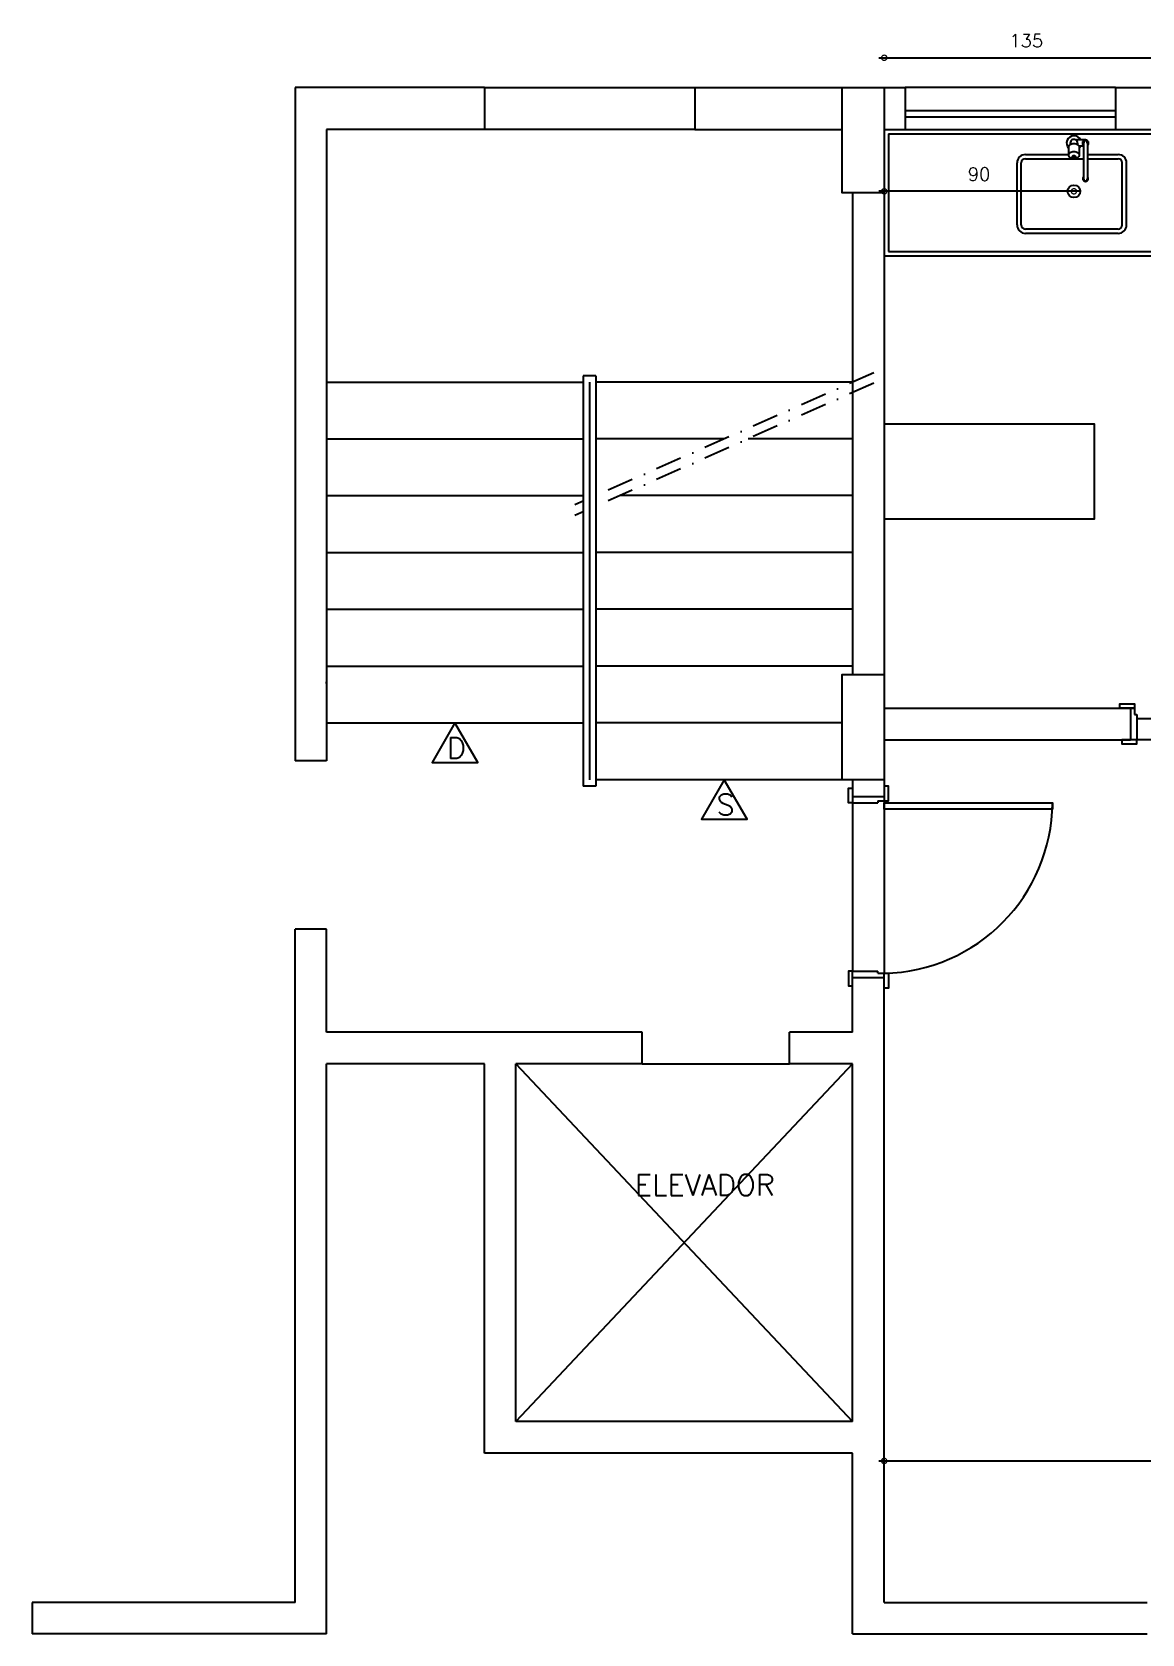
# Model space of a CAD drawing. Extents: x 126968 to 132038, y -1805 to 3860.
# Drawn here: x 127099 to 127627, y 2143 to 2904 of the extents above; entities that cross this region are included whole.
import ezdxf
from ezdxf.enums import TextEntityAlignment as Align

# ---------------------------------------------------------------- set-up
doc = ezdxf.new("R2010")
doc.units = 0
doc.header["$MEASUREMENT"] = 0
doc.header["$PDMODE"] = 3
doc.linetypes.add('DASHDOT', pattern=[1, 0.5, -0.25, 0, -0.25])
doc.layers.get('0').update_dxf_attribs({"linetype": 'CONTINUOUS'})
doc.layers.get('Defpoints').update_dxf_attribs({"linetype": 'CONTINUOUS'})
doc.layers.add('COTA', color=8, linetype='CONTINUOUS', lineweight=5)
for name, color, linetype in [('EIXO', 1, 'DASHDOT'), ('ESCR03', 3, 'CONTINUOUS'), ('PENA01', 1, 'CONTINUOUS'), ('PENA02', 2, 'CONTINUOUS'), ('PENA03', 3, 'CONTINUOUS'), ('PENA06', 6, 'CONTINUOUS')]:
    doc.layers.add(name, color=color, linetype=linetype)
doc.styles.add('ROMANS', font='ROMANS.SHX')
doc.styles.get("Standard").update_dxf_attribs({"font": 'romans.shx'})
doc.dimstyles.new('COTAS_1_25', dxfattribs={"dimscale": 25, "dimtxt": 0.25, "dimasz": 0.2, "dimexe": 0.1, "dimexo": 0.2, "dimgap": 0.2, "dimtad": 1, "dimdsep": 46, "dimtxsty": 'Standard', "dimblk1": 'DOTSMALL', "dimblk2": 'DOTSMALL', "dimsah": 1, "dimcen": 0.1, "dimdle": 0.1, "dimse1": 1, "dimse2": 1, "dimclrt": 2, "dimadec": 0, "dimazin": 0, "dimtfac": 1, "dimtmove": 2, "dimatfit": 3, "dimldrblk": 'DOTSMALL', "dimfxl": 1, "dimtolj": 1, "dimtzin": 0, "dimarcsym": 0})

# ---------------------------------------------------------------- blocks, each defined once
blk = doc.blocks.new('_DOTSMALL')
at = {"color": 0, "linetype": 'ByBlock', "const_width": 0.5}
blk.add_lwpolyline([(-0.0625, 0, 1), (0.0625, 0, 1)], format="xyb", close=True, dxfattribs=at)
blk = doc.blocks.new('*D273')
at = {"layer": 'COTA', "color": 0, "lineweight": -2, "transparency": 16777216}
blk.add_line((127501.93, 2892.24), (127641.93, 2892.24), dxfattribs=at)
at = {"layer": 'Defpoints', "color": 0, "transparency": 16777216}
for p in [(127639.43, 2892.24), (127504.43, 2858.13), (127639.43, 2858.13)]:
    blk.add_point(p, dxfattribs=at)
at = {"layer": 'COTA', "color": 0, "lineweight": -2, "transparency": 16777216, "xscale": 5, "yscale": 5, "zscale": 5, "rotation": 180}
blk.add_blockref('_DOTSMALL', (127504.43, 2892.24), dxfattribs=at)
at = {"layer": 'COTA', "color": 0, "lineweight": -2, "transparency": 16777216, "xscale": 5, "yscale": 5, "zscale": 5}
blk.add_blockref('_DOTSMALL', (127639.43, 2892.24), dxfattribs=at)
at = {"layer": 'COTA', "color": 2, "transparency": 16777216, "insert": (127571.93, 2900.37), "char_height": 6.25, "attachment_point": 5}
blk.add_mtext('\\A1;135', dxfattribs=at)
blk = doc.blocks.new('*D277')
at = {"layer": 'COTA', "color": 0, "lineweight": -2, "transparency": 16777216}
blk.add_line((127597.09, 2828.77), (127501.93, 2828.77), dxfattribs=at)
at = {"layer": 'Defpoints', "color": 0, "transparency": 16777216}
for p in [(127504.43, 2828.77), (127504.43, 2828.77), (127594.59, 2828.77)]:
    blk.add_point(p, dxfattribs=at)
at = {"layer": 'COTA', "color": 0, "lineweight": -2, "transparency": 16777216, "xscale": 5, "yscale": 5, "zscale": 5, "rotation": 180}
blk.add_blockref('_DOTSMALL', (127504.43, 2828.77), dxfattribs=at)
at = {"layer": 'COTA', "color": 0, "lineweight": -2, "transparency": 16777216, "xscale": 5, "yscale": 5, "zscale": 5}
blk.add_blockref('_DOTSMALL', (127594.59, 2828.77), dxfattribs=at)
at = {"layer": 'COTA', "color": 2, "transparency": 16777216, "insert": (127549.51, 2836.89), "char_height": 6.25, "attachment_point": 5}
blk.add_mtext('\\A1;90', dxfattribs=at)
blk = doc.blocks.new('*D302')
at = {"layer": 'COTA', "color": 0, "lineweight": -2, "transparency": 16777216}
blk.add_line((127501.93, 2225.36), (128005.43, 2225.36), dxfattribs=at)
at = {"layer": 'Defpoints', "color": 0, "transparency": 16777216}
for p in [(128002.93, 2225.36), (127504.43, 2158.13), (128002.93, 2158.13)]:
    blk.add_point(p, dxfattribs=at)
at = {"layer": 'COTA', "color": 0, "lineweight": -2, "transparency": 16777216, "xscale": 5, "yscale": 5, "zscale": 5, "rotation": 180}
blk.add_blockref('_DOTSMALL', (127504.43, 2225.36), dxfattribs=at)
at = {"layer": 'COTA', "color": 0, "lineweight": -2, "transparency": 16777216, "xscale": 5, "yscale": 5, "zscale": 5}
blk.add_blockref('_DOTSMALL', (128002.93, 2225.36), dxfattribs=at)
at = {"layer": 'COTA', "color": 2, "transparency": 16777216, "insert": (127753.68, 2233.48), "char_height": 6.25, "attachment_point": 5}
blk.add_mtext('\\A1;498.5', dxfattribs=at)

msp = doc.modelspace()

# ---------------------------------------------------------------- linework, layer by layer
for p, q in [((127592.093, 2849.739), (127592.093, 2845.979)), ((127592.843, 2851.701), (127592.843, 2851.002)), ((127600.093, 2853.201), (127595.739, 2853.201)), ((127596.343, 2851.701), (127596.343, 2851.002)), ((127599.093, 2850.201), (127597.006, 2850.201)), ((127597.093, 2849.739), (127597.093, 2845.979)), ((127599.093, 2851.701), (127599.093, 2834.701)), ((127601.093, 2851.701), (127601.093, 2834.701)), ((127567.593, 2812.767), (127567.593, 2842.267)), ((127569.593, 2812.767), (127569.593, 2842.267)), ((127571.593, 2846.267), (127592.126, 2846.267)), ((127571.593, 2844.267), (127599.093, 2844.267)), ((127601.093, 2846.267), (127615.593, 2846.267)), ((127601.093, 2844.267), (127615.593, 2844.267)), ((127617.593, 2812.767), (127617.593, 2842.267)), ((127619.593, 2812.767), (127619.593, 2842.267)), ((127615.593, 2810.767), (127571.593, 2810.767)), ((127615.593, 2808.767), (127571.593, 2808.767))]:
    msp.add_line(p, q)
msp.add_lwpolyline([(127592.093, 2849.739, -0.1332562), (127592.267, 2850.381, -0.1067563), (127592.825, 2850.989, -0.0828275), (127593.603, 2851.365, -0.0713517), (127594.593, 2851.507, -0.0713517), (127595.584, 2851.365, -0.0828275), (127596.361, 2850.989, -0.1067563), (127596.919, 2850.381, -0.1332562), (127597.093, 2849.739)], format="xyb")
for points in [[(127597.093, 2845.979, -0.1332562), (127596.919, 2845.337, -0.1067563), (127596.361, 2844.729, -0.0828275), (127595.584, 2844.353, -0.0713517), (127594.593, 2844.211, -0.0713517), (127593.603, 2844.353, -0.0828275), (127592.825, 2844.729, -0.1067563), (127592.267, 2845.337, -0.1332562), (127592.093, 2845.979, -0.1332562), (127592.267, 2846.621, -0.1067563), (127592.825, 2847.229, -0.0828275), (127593.603, 2847.605, -0.0713517), (127594.593, 2847.747, -0.0713517), (127595.584, 2847.605, -0.0828275), (127596.361, 2847.229, -0.1067563), (127596.919, 2846.621, -0.1332562)], [(127593.843, 2845.229, -0.1332562), (127593.895, 2845.422, -0.1067563), (127594.063, 2845.604, -0.0828275), (127594.296, 2845.717, -0.0713517), (127594.593, 2845.759, -0.0713517), (127594.89, 2845.717, -0.0828275), (127595.123, 2845.604, -0.1067563), (127595.291, 2845.422, -0.1332562), (127595.343, 2845.229, -0.1332562), (127595.291, 2845.036, -0.1067563), (127595.123, 2844.854, -0.0828275), (127594.89, 2844.741, -0.0713517), (127594.593, 2844.699, -0.0713517), (127594.296, 2844.741, -0.0828275), (127594.063, 2844.854, -0.1067563), (127593.895, 2845.036, -0.1332562)]]:
    msp.add_lwpolyline(points, format="xyb", close=True)
msp.add_circle((127594.593, 2828.767), 3)
for centre, radius, start, end in [((127594.593, 2851.701), 3.5, 25.376934, 224.415309), ((127594.593, 2851.701), 1.75, 65.380023, 180), ((127594.593, 2851.701), 1.75, 0, 58.997281), ((127594.593, 2851.701), 3.5, 315.584691, 334.623066), ((127600.093, 2851.701), 1.5, 311.810315, 228.189685), ((127600.093, 2851.701), 1, 359.999786, 179.999786), ((127571.593, 2842.267), 4, 90, 180), ((127571.593, 2842.267), 2, 90, 180), ((127615.593, 2842.267), 4, 0, 90), ((127615.593, 2842.267), 2, 0, 90), ((127600.093, 2834.701), 1.25, 143.130102, 36.869898), ((127600.093, 2834.701), 1, 179.999882, 359.999882), ((127571.593, 2812.767), 4, 180, 270), ((127571.593, 2812.767), 2, 180, 270), ((127615.593, 2812.767), 4, 270, 0), ((127615.593, 2812.767), 2, 270, 0)]:
    msp.add_arc(centre, radius, start, end)
at = {"layer": 'EIXO', "ltscale": 25}
for p, q in [((127499.429, 2742.555), (127357.429, 2679.702)), ((127499.429, 2737.555), (127357.429, 2674.702))]:
    msp.add_line(p, q, dxfattribs=at)
at = {"layer": 'PENA01'}
for p, q in [((127694.429, 2578.129), (127624.429, 2578.129)), ((127694.429, 2568.129), (127624.429, 2568.129)), ((127489.429, 2538.129), (127489.429, 2458.129)), ((127504.429, 2539.129), (127504.429, 2457.129)), ((127329.429, 2414.129), (127489.429, 2244.129)), ((127489.429, 2414.129), (127329.429, 2244.129)), ((127389.429, 2414.129), (127459.429, 2414.129))]:
    msp.add_line(p, q, dxfattribs=at)
for points in [[(127300.429, 2576.129), (127289.604, 2557.379), (127311.254, 2557.379)], [(127428.429, 2549.129), (127417.604, 2530.379), (127439.254, 2530.379)]]:
    msp.add_lwpolyline(points, close=True, dxfattribs=at)
msp.add_arc((127502.696, 2538.846), 81.736, 271.214962, 359.496777, dxfattribs=at)
at = {"layer": 'PENA02', "linetype": 'Continuous'}
for p, q in [((127314.429, 2878.129), (127414.429, 2878.129)), ((127314.429, 2878.129), (127414.429, 2878.129)), ((127614.429, 2878.129), (127514.429, 2878.129)), ((127614.429, 2878.129), (127514.429, 2878.129)), ((127614.429, 2878.129), (127514.429, 2878.129)), ((127414.429, 2858.129), (127314.429, 2858.129)), ((127414.429, 2858.129), (127314.429, 2858.129)), ((127514.429, 2858.129), (127614.429, 2858.129)), ((127514.429, 2858.129), (127614.429, 2858.129)), ((127514.429, 2858.129), (127614.429, 2858.129))]:
    msp.add_line(p, q, dxfattribs=at)
at = {"layer": 'PENA02'}
for p, q in [((127239.429, 2738.129), (127361.429, 2738.129)), ((127239.429, 2738.129), (127361.429, 2738.129)), ((127489.429, 2738.129), (127367.429, 2738.129)), ((127489.429, 2738.129), (127367.429, 2738.129)), ((127239.429, 2711.129), (127361.429, 2711.129)), ((127239.429, 2711.129), (127361.429, 2711.129)), ((127428.429, 2711.129), (127367.429, 2711.129)), ((127428.429, 2711.129), (127367.429, 2711.129)), ((127428.429, 2711.129), (127367.429, 2711.129)), ((127489.429, 2711.129), (127439.725, 2711.129)), ((127489.429, 2711.129), (127439.725, 2711.129)), ((127239.429, 2684.129), (127361.429, 2684.129)), ((127239.429, 2684.129), (127361.429, 2684.129)), ((127489.429, 2684.129), (127378.725, 2684.129)), ((127489.429, 2684.129), (127378.725, 2684.129)), ((127239.429, 2657.129), (127361.429, 2657.129)), ((127239.429, 2657.129), (127361.429, 2657.129)), ((127489.429, 2657.129), (127367.429, 2657.129)), ((127489.429, 2657.129), (127367.429, 2657.129)), ((127239.429, 2630.129), (127361.429, 2630.129)), ((127239.429, 2630.129), (127361.429, 2630.129)), ((127489.429, 2630.129), (127367.429, 2630.129)), ((127489.429, 2630.129), (127367.429, 2630.129)), ((127239.429, 2603.129), (127361.429, 2603.129)), ((127239.429, 2603.129), (127361.429, 2603.129)), ((127489.429, 2603.129), (127367.429, 2603.129)), ((127489.429, 2603.129), (127367.429, 2603.129)), ((127239.429, 2576.129), (127361.429, 2576.129)), ((127239.429, 2576.129), (127361.429, 2576.129)), ((127484.429, 2576.129), (127367.429, 2576.129)), ((127484.429, 2576.129), (127367.429, 2576.129)), ((127484.429, 2549.129), (127367.429, 2549.129)), ((127484.429, 2549.129), (127367.429, 2549.129))]:
    msp.add_line(p, q, dxfattribs=at)
msp.add_lwpolyline([(127504.429, 2673.129), (127604.429, 2673.129), (127604.429, 2718.129), (127504.429, 2718.129)], close=True, dxfattribs=at)
at = {"layer": 'PENA03', "linetype": 'Continuous'}
for p, q in [((127514.429, 2867.129), (127614.429, 2867.129)), ((127514.429, 2864.129), (127614.429, 2864.129)), ((127621.429, 2583.129), (127623.429, 2583.129)), ((127623.429, 2583.129), (127623.429, 2580.129)), ((127623.429, 2580.129), (127624.429, 2580.129)), ((127624.429, 2580.129), (127624.429, 2568.129)), ((127624.429, 2568.129), (127621.429, 2568.129))]:
    msp.add_line(p, q, dxfattribs=at)
at = {"layer": 'PENA03'}
for p, q in [((127506.429, 2856.129), (127506.429, 2800.129)), ((127506.429, 2856.129), (127637.429, 2856.129)), ((127504.429, 2798.129), (127639.429, 2798.129)), ((127506.429, 2800.129), (127637.429, 2800.129)), ((127361.429, 2741.129), (127361.429, 2546.129)), ((127367.429, 2741.129), (127361.429, 2741.129)), ((127367.429, 2741.129), (127367.429, 2546.129)), ((127364.429, 2738.129), (127364.429, 2549.129)), ((127367.429, 2546.129), (127361.429, 2546.129)), ((127489.429, 2541.129), (127489.429, 2538.129)), ((127489.429, 2538.129), (127501.429, 2538.129)), ((127501.429, 2539.129), (127504.429, 2539.129)), ((127501.429, 2539.129), (127501.429, 2538.129)), ((127504.429, 2541.129), (127504.429, 2539.129)), ((127489.429, 2458.129), (127501.429, 2458.129)), ((127489.429, 2455.129), (127489.429, 2458.129)), ((127501.429, 2457.129), (127501.429, 2458.129)), ((127501.429, 2457.129), (127504.429, 2457.129)), ((127504.429, 2455.129), (127504.429, 2457.129))]:
    msp.add_line(p, q, dxfattribs=at)
at = {"layer": 'PENA03', "linetype": 'Continuous'}
for points in [[(127623.429, 2583.129), (127616.429, 2583.129), (127616.429, 2585.129), (127623.429, 2585.129)], [(127624.429, 2568.129), (127617.429, 2568.129), (127617.429, 2566.129), (127624.429, 2566.129)]]:
    msp.add_lwpolyline(points, close=True, dxfattribs=at)
at = {"layer": 'PENA03'}
for points in [[(127489.429, 2538.129), (127487.429, 2538.129), (127487.429, 2545.129), (127489.429, 2545.129)], [(127504.429, 2539.129), (127506.429, 2539.129), (127506.429, 2546.129), (127504.429, 2546.129)], [(127504.429, 2538.129), (127584.429, 2538.129), (127584.429, 2535.129), (127504.429, 2535.129)], [(127489.429, 2458.129), (127487.429, 2458.129), (127487.429, 2451.129), (127489.429, 2451.129)], [(127504.429, 2457.129), (127506.429, 2457.129), (127506.429, 2450.129), (127504.429, 2450.129)]]:
    msp.add_lwpolyline(points, close=True, dxfattribs=at)
at = {"layer": 'PENA06'}
for p, q in [((127314.429, 2878.129), (127224.429, 2878.129)), ((127224.429, 2878.129), (127224.429, 2558.129)), ((127314.429, 2878.129), (127224.429, 2878.129)), ((127224.429, 2878.129), (127224.429, 2558.129)), ((127414.429, 2878.129), (127514.429, 2878.129)), ((127414.429, 2878.129), (127514.429, 2878.129)), ((127614.429, 2878.129), (127779.429, 2878.129)), ((127614.429, 2878.129), (127779.429, 2878.129)), ((127239.429, 2858.129), (127239.429, 2558.129)), ((127314.429, 2858.129), (127239.429, 2858.129)), ((127239.429, 2858.129), (127239.429, 2558.129)), ((127314.429, 2858.129), (127239.429, 2858.129)), ((127414.429, 2858.129), (127484.429, 2858.129)), ((127414.429, 2858.129), (127484.429, 2858.129)), ((127504.429, 2858.129), (127514.429, 2858.129)), ((127504.429, 2858.129), (127504.429, 2578.129)), ((127504.429, 2858.129), (127514.429, 2858.129)), ((127504.429, 2858.129), (127504.429, 2578.129)), ((127614.429, 2858.129), (127769.429, 2858.129)), ((127614.429, 2858.129), (127769.429, 2858.129)), ((127489.429, 2828.129), (127489.429, 2599.129)), ((127489.429, 2828.129), (127489.429, 2599.129)), ((127239.429, 2595.129), (127238.919, 2595.129)), ((127239.429, 2595.129), (127238.919, 2595.129)), ((127504.429, 2583.129), (127621.429, 2583.129)), ((127504.429, 2583.129), (127621.429, 2583.129)), ((127621.429, 2583.129), (127621.429, 2568.129)), ((127621.429, 2583.129), (127621.429, 2568.129)), ((127621.429, 2583.129), (127621.429, 2568.129)), ((127504.429, 2568.129), (127504.429, 2541.129)), ((127504.429, 2568.129), (127621.429, 2568.129)), ((127504.429, 2568.129), (127504.429, 2541.129)), ((127504.429, 2568.129), (127621.429, 2568.129)), ((127239.429, 2558.129), (127224.429, 2558.129)), ((127239.429, 2558.129), (127224.429, 2558.129)), ((127489.429, 2549.129), (127489.429, 2541.129)), ((127489.429, 2549.129), (127489.429, 2541.129)), ((127489.429, 2549.129), (127489.429, 2541.129)), ((127489.429, 2541.129), (127504.429, 2541.129)), ((127489.429, 2541.129), (127504.429, 2541.129)), ((127489.429, 2541.129), (127504.429, 2541.129)), ((127224.429, 2158.129), (127224.429, 2478.129)), ((127239.429, 2478.129), (127224.429, 2478.129)), ((127224.429, 2158.129), (127224.429, 2478.129)), ((127239.429, 2478.129), (127224.429, 2478.129)), ((127239.429, 2429.129), (127239.429, 2478.129)), ((127239.429, 2429.129), (127239.429, 2478.129)), ((127489.429, 2429.129), (127489.429, 2455.129)), ((127489.429, 2455.129), (127504.429, 2455.129)), ((127489.429, 2429.129), (127489.429, 2455.129)), ((127489.429, 2455.129), (127504.429, 2455.129)), ((127489.429, 2455.129), (127504.429, 2455.129)), ((127504.429, 2158.129), (127504.429, 2455.129)), ((127504.429, 2158.129), (127504.429, 2455.129)), ((127389.429, 2429.129), (127239.429, 2429.129)), ((127389.429, 2429.129), (127239.429, 2429.129)), ((127389.429, 2414.129), (127389.429, 2429.129)), ((127389.429, 2414.129), (127389.429, 2429.129)), ((127489.429, 2429.129), (127459.429, 2429.129)), ((127459.429, 2414.129), (127459.429, 2429.129)), ((127489.429, 2429.129), (127459.429, 2429.129)), ((127459.429, 2414.129), (127459.429, 2429.129)), ((127239.429, 2143.129), (127239.429, 2414.129)), ((127314.429, 2414.129), (127239.429, 2414.129)), ((127239.429, 2143.129), (127239.429, 2414.129)), ((127314.429, 2414.129), (127239.429, 2414.129)), ((127314.429, 2229.129), (127314.429, 2414.129)), ((127314.429, 2229.129), (127314.429, 2414.129)), ((127329.429, 2244.129), (127329.429, 2414.129)), ((127389.429, 2414.129), (127329.429, 2414.129)), ((127329.429, 2244.129), (127329.429, 2414.129)), ((127389.429, 2414.129), (127329.429, 2414.129)), ((127489.429, 2414.129), (127459.429, 2414.129)), ((127489.429, 2414.129), (127459.429, 2414.129)), ((127489.429, 2244.129), (127489.429, 2414.129)), ((127489.429, 2244.129), (127489.429, 2414.129)), ((127489.429, 2244.129), (127329.429, 2244.129)), ((127489.429, 2244.129), (127329.429, 2244.129)), ((127489.429, 2229.129), (127314.429, 2229.129)), ((127489.429, 2229.129), (127314.429, 2229.129)), ((127489.429, 2143.129), (127489.429, 2229.129)), ((127489.429, 2143.129), (127489.429, 2229.129)), ((127224.429, 2158.129), (127099.429, 2158.129)), ((127224.429, 2158.129), (127099.429, 2158.129)), ((127504.429, 2158.129), (127629.429, 2158.129)), ((127504.429, 2158.129), (127629.429, 2158.129)), ((127239.429, 2143.129), (127099.429, 2143.129)), ((127239.429, 2143.129), (127099.429, 2143.129)), ((127489.429, 2143.129), (127629.429, 2143.129)), ((127489.429, 2143.129), (127629.429, 2143.129))]:
    msp.add_line(p, q, dxfattribs=at)
at = {"layer": 'PENA06', "linetype": 'Continuous'}
for p, q in [((127314.429, 2878.129), (127314.429, 2858.129)), ((127314.429, 2878.129), (127314.429, 2858.129)), ((127414.429, 2878.129), (127414.429, 2858.129)), ((127414.429, 2878.129), (127414.429, 2858.129)), ((127514.429, 2878.129), (127514.429, 2858.129)), ((127514.429, 2878.129), (127514.429, 2858.129)), ((127614.429, 2878.129), (127614.429, 2858.129)), ((127614.429, 2878.129), (127614.429, 2858.129)), ((127099.429, 2158.129), (127099.429, 2143.129)), ((127099.429, 2158.129), (127099.429, 2143.129))]:
    msp.add_line(p, q, dxfattribs=at)
at = {"layer": 'PENA06'}
for points in [[(127504.429, 2828.129), (127484.429, 2828.129), (127484.429, 2878.129), (127504.429, 2878.129)], [(127504.429, 2828.129), (127484.429, 2828.129), (127484.429, 2878.129), (127504.429, 2878.129)], [(127504.429, 2549.129), (127484.429, 2549.129), (127484.429, 2599.129), (127504.429, 2599.129)], [(127504.429, 2549.129), (127484.429, 2549.129), (127484.429, 2599.129), (127504.429, 2599.129)]]:
    msp.add_lwpolyline(points, close=True, dxfattribs=at)

# ---------------------------------------------------------------- texts
at = {"layer": 'ESCR03', "color": 3, "linetype": 'Continuous', "style": 'ROMANS'}
for s, p in [('D', (127301.044, 2564.253)), ('S', (127429.044, 2537.253)), ('ELEVADOR', (127419.187, 2356.498))]:
    msp.add_text(s, height=10, dxfattribs=at).set_placement(p, align=Align.MIDDLE)

# ---------------------------------------------------------------- dimensions: what is measured, and where the dimension line sits
at = {"layer": 'COTA'}
for base, p1, p2, picture, middle in [((127639.429, 2892.245), (127504.429, 2858.129), (127639.429, 2858.129), '*D273', (127571.929, 2900.37)), ((128002.929, 2225.36), (127504.429, 2158.129), (128002.929, 2158.129), '*D302', (127753.679, 2233.485))]:
    dim = msp.add_linear_dim(base=base, p1=p1, p2=p2, dimstyle='COTAS_1_25', dxfattribs=at)
    dim.commit()
    dim.dimension.update_dxf_attribs({"geometry": picture, "text_midpoint": middle})
dim = msp.add_linear_dim(base=(127504.429, 2828.767), p1=(127594.593, 2828.767), p2=(127504.429, 2828.767), text='90', dimstyle='COTAS_1_25', dxfattribs=at)
dim.commit()
dim.dimension.update_dxf_attribs({"geometry": '*D277', "text_midpoint": (127549.511, 2836.892)})

doc.saveas('drawing.dxf')
